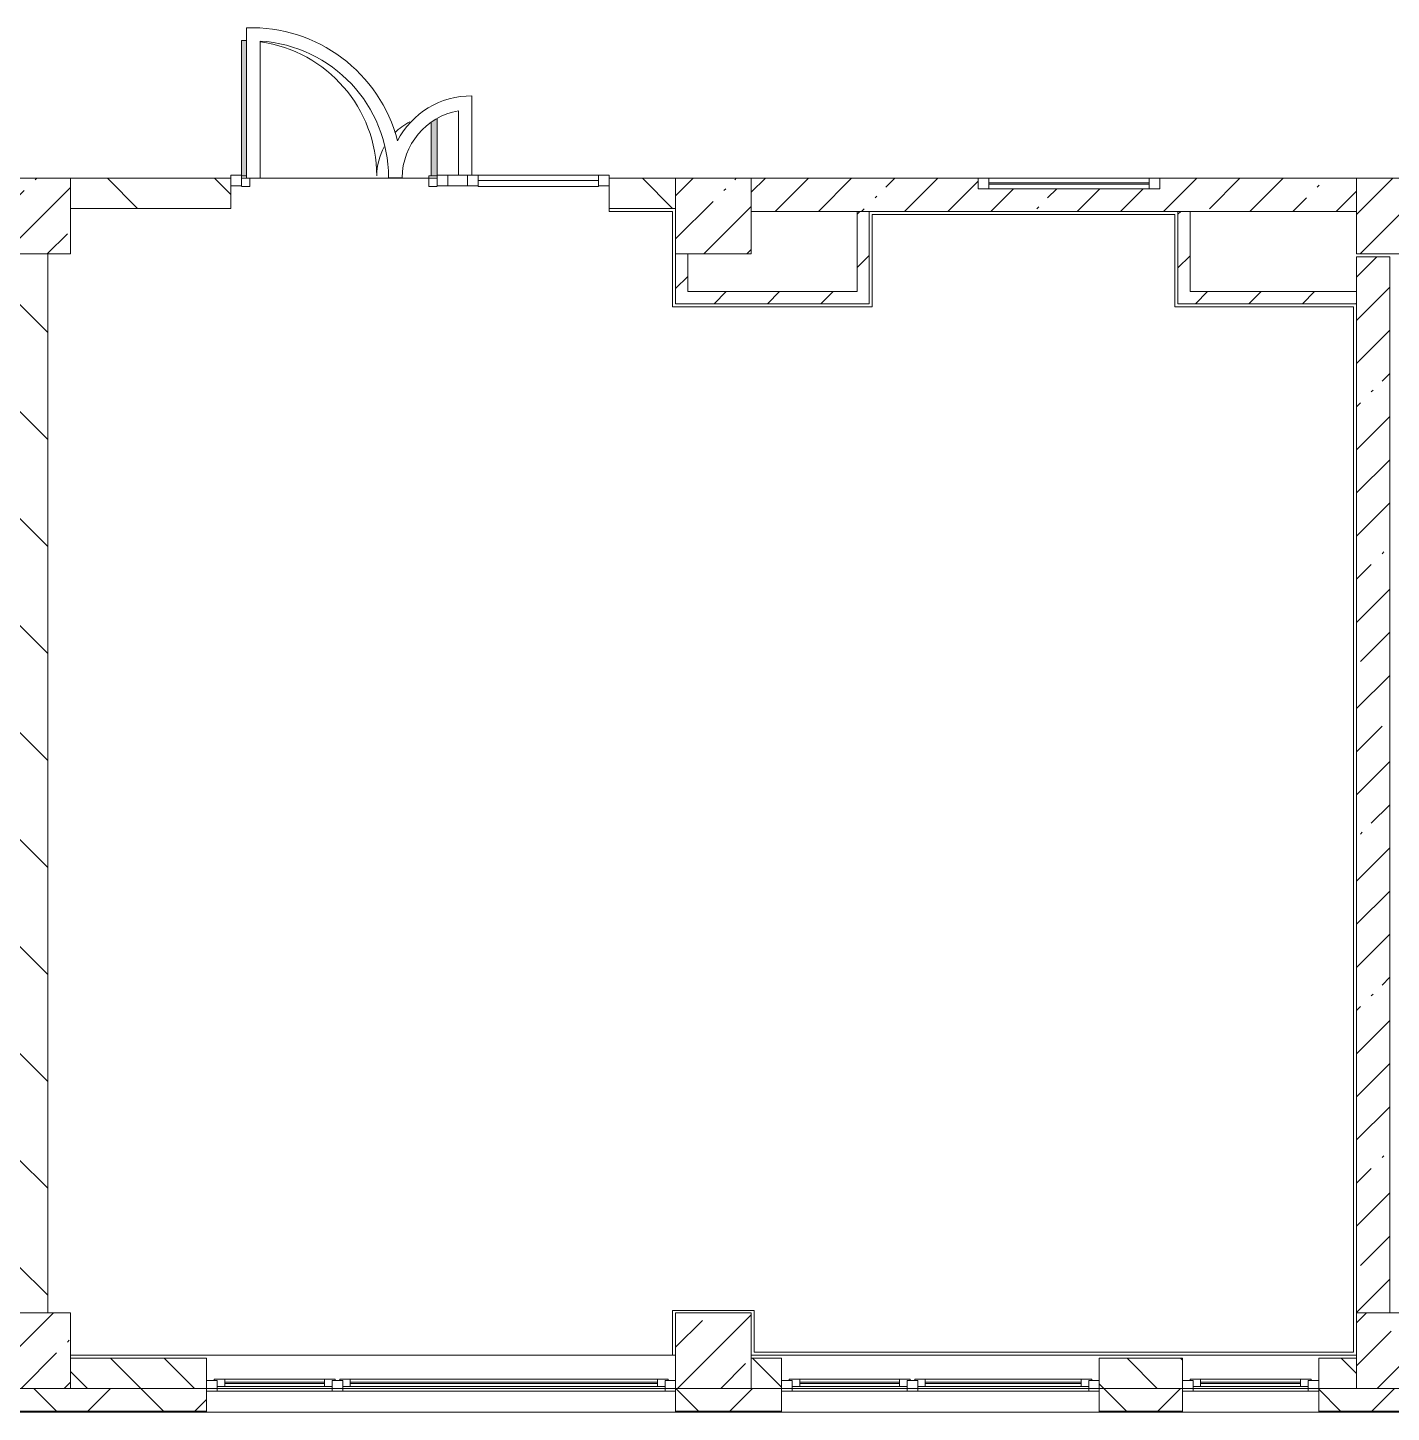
# Model space of a CAD drawing. Header units: millimetres. Extents: x -8624 to 200664, y -8553 to 29000.
# Drawn here: x 56628 to 65640, y -258 to 8895 of the extents above; entities that cross this region are included whole.
import ezdxf

# ---------------------------------------------------------------- set-up
doc = ezdxf.new("R2010")
doc.units = ezdxf.units.MM
for name, color, linetype, lineweight, true_color in [('A-DETL-GENF-2', 7, 'Continuous', 5, 0xaaaaaa), ('A-DOOR-2', 7, 'Continuous', 5, 0xe2e2e2), ('A-DOOR-3', 7, 'Continuous', 5, 0xaaaaaa), ('A-FLOR-2', 7, 'Continuous', 5, 0xaaaaaa)]:
    doc.layers.add(name, color=color, linetype=linetype, lineweight=lineweight, true_color=true_color)
for name, color, linetype, lineweight in [('A-GLAZ', 7, 'Continuous', 5), ('A-GLAZ-CURT', 7, 'Continuous', 5), ('A-GLAZ-CWMG', 7, 'Continuous', 5), ('A-WALL', 7, 'Continuous', 5), ('A-WALL-1', 7, 'Continuous', 9), ('I-WALL', 7, 'Continuous', 5), ('S-COLS', 7, 'Continuous', 5)]:
    doc.layers.add(name, color=color, linetype=linetype, lineweight=lineweight)
pattern_1 = [(45, (0, 0), (-285.1231, 285.1231), []), (45, (285.12, 0), (-285.1231, 285.1231), [504.031, -100.806, 16.764, -84.042])]
pattern_2 = [(135, (0, 0), (-353.5534, -353.5534), [])]
pattern_3 = [(45, (0, 0), (-176.7767, 176.7767), [])]

# ---------------------------------------------------------------- blocks, each defined once
blk = doc.blocks.new('BSC_Колонна _Прямоугольная - 500х500-V4-3_1_3_птичка копия 1')
at = {"layer": 'S-COLS'}
h = blk.add_hatch(dxfattribs=at)
h.set_pattern_fill('FP_6', color=256, style=0, pattern_type=2)
h.set_pattern_definition([(45, (-61160, -7650), (-285.1231, 285.1231), []), (45, (-60874.88, -7650), (-285.123, 285.123), [504.031, -100.806, 16.764, -84.042])])
h.paths.add_polyline_path([(-250, -250), (250, -250), (250, 250), (-250, 250)])
for p, q in [((250, 250), (-250, 250)), ((-250, 250), (-250, -250)), ((250, -250), (250, 250)), ((-250, -250), (250, -250))]:
    blk.add_line(p, q, dxfattribs=at)
blk = doc.blocks.new('BSC_Колонна _Прямоугольная - 500х500-V11-3_1_3_птичка копия 1')
at = {"layer": 'S-COLS'}
h = blk.add_hatch(dxfattribs=at)
h.set_pattern_fill('FP_13', color=256, style=0, pattern_type=2)
h.set_pattern_definition([(45, (-61160, -150), (-285.123, 285.123), []), (45, (-60874.88, -150), (-285.123, 285.123), [504.031, -100.806, 16.764, -84.042])])
h.paths.add_polyline_path([(-250, -250), (250, -250), (250, 250), (-250, 250)])
for p, q in [((250, 250), (-250, 250)), ((-250, 250), (-250, -250)), ((250, -250), (250, 250)), ((-250, -250), (250, -250))]:
    blk.add_line(p, q, dxfattribs=at)
blk = doc.blocks.new('BSC_Колонна _Прямоугольная - 500х500-V12-3_1_3_птичка копия 1')
at = {"layer": 'S-COLS'}
h = blk.add_hatch(dxfattribs=at)
h.set_pattern_fill('FP_14', color=256, style=0, pattern_type=2)
h.set_pattern_definition([(45, (-65660, -150), (-285.1231, 285.1231), []), (45, (-65374.88, -150), (-285.1231, 285.1231), [504.031, -100.806, 16.764, -84.042])])
h.paths.add_polyline_path([(-250, -250), (250, -250), (250, 250), (-250, 250)])
for p, q in [((250, 250), (-250, 250)), ((-250, 250), (-250, -250)), ((250, -250), (250, 250)), ((-250, -250), (250, -250))]:
    blk.add_line(p, q, dxfattribs=at)
blk = doc.blocks.new('BSC_Колонна _Прямоугольная - 500х500-V15-3_1_3_птичка копия 1')
at = {"layer": 'S-COLS'}
h = blk.add_hatch(dxfattribs=at)
h.set_pattern_fill('FP_17', color=256, style=0, pattern_type=2)
h.set_pattern_definition([(45, (-65660, -7650), (-285.1231, 285.1231), []), (45, (-65374.88, -7650), (-285.1231, 285.1231), [504.031, -100.806, 16.764, -84.042])])
h.paths.add_polyline_path([(-250, -250), (250, -250), (250, 22), (220, 22), (220, 30), (250, 30), (250, 250), (-250, 250), (-250, 30)])
for p, q in [((220, 250), (-250, 250)), ((-250, 250), (-250, -250)), ((250, -250), (250, 22)), ((-250, -250), (250, -250))]:
    blk.add_line(p, q, dxfattribs=at)
blk = doc.blocks.new('BSC_Колонна _Прямоугольная - 500х500-V23-3_1_3_птичка копия 1')
at = {"layer": 'S-COLS'}
h = blk.add_hatch(dxfattribs=at)
h.set_pattern_fill('FP_34', color=256, style=0, pattern_type=2)
h.set_pattern_definition([(45, (-56660, -150), (-285.123, 285.123), []), (45, (-56374.88, -150), (-285.123, 285.123), [504.031, -100.806, 16.764, -84.042])])
h.paths.add_polyline_path([(-250, -250), (250, -250), (250, 250), (-250, 250)])
for p, q in [((250, 250), (-250, 250)), ((-250, 250), (-250, -250)), ((250, -250), (250, 250)), ((-250, -250), (250, -250))]:
    blk.add_line(p, q, dxfattribs=at)
blk = doc.blocks.new('BSC_Колонна _Прямоугольная - 500х500-V24-3_1_3_птичка копия 1')
at = {"layer": 'S-COLS'}
h = blk.add_hatch(dxfattribs=at)
h.set_pattern_fill('FP_35', color=256, style=0, pattern_type=2)
h.set_pattern_definition([(45, (-56660, -7650), (-285.123, 285.123), []), (45, (-56374.88, -7650), (-285.123, 285.123), [504.031, -100.806, 16.764, -84.042])])
h.paths.add_polyline_path([(-250, -250), (250, -250), (250, 250), (-250, 250)])
for p, q in [((250, 250), (-250, 250)), ((-250, 250), (-250, -250)), ((250, -250), (250, 250)), ((-250, -250), (250, -250))]:
    blk.add_line(p, q, dxfattribs=at)
blk = doc.blocks.new('120_Окно_СКБ_2Ст - 120_Окно_СКБ_2Ст 3100х2500 _мал_створка слева_ 2-22446355-3_1_3_птичка копия 1')
at = {"layer": 'A-GLAZ'}
for p, q in [((-1550, -127), (-1550, -57)), ((-1550, -57), (-1480, -57)), ((1550, -57), (-1550, -57)), ((-1480, -57), (-1480, -127)), ((650, -87), (-1480, -87)), ((-1480, -87), (-1480, -127)), ((-1430, -137), (-1430, -87)), ((600, -137), (600, -87)), ((650, -127), (650, -57)), ((650, -57), (720, -57)), ((650, -127), (650, -87)), ((720, -57), (720, -127)), ((1480, -87), (720, -87)), ((720, -87), (720, -127)), ((770, -137), (770, -87)), ((1430, -137), (1430, -87)), ((1480, -127), (1480, -57)), ((1480, -57), (1550, -57)), ((1480, -127), (1480, -87)), ((1550, -57), (1550, -127)), ((-1480, -127), (-1550, -127)), ((-1550, -127), (-1500, -127)), ((-1480, -127), (-1500, -127)), ((-1500, -127), (-1500, -137)), ((-1500, -137), (670, -137)), ((670, -137), (-1500, -137)), ((-1430, -107), (600, -107)), ((600, -117), (-1430, -117)), ((720, -127), (650, -127)), ((670, -127), (650, -127)), ((670, -127), (700, -127)), ((670, -137), (670, -127)), ((720, -127), (700, -127)), ((700, -127), (700, -137)), ((700, -137), (1500, -137)), ((1500, -137), (700, -137)), ((770, -107), (1430, -107)), ((1430, -117), (770, -117)), ((1550, -127), (1480, -127)), ((1500, -127), (1480, -127)), ((1500, -127), (1550, -127)), ((1500, -137), (1500, -127))]:
    blk.add_line(p, q, dxfattribs=at)
blk = doc.blocks.new('120_Окно_СКБ_1Ст - 120_Окно_СКБ_1Ст 900х2500_h_-22445987-3_1_3_птичка копия 1')
at = {"layer": 'A-GLAZ'}
for p, q in [((-450, -127), (-450, -57)), ((-450, -57), (-380, -57)), ((450, -57), (-450, -57)), ((-380, -57), (-380, -127)), ((380, -87), (-380, -87)), ((-380, -87), (-380, -127)), ((-330, -137), (-330, -87)), ((330, -137), (330, -87)), ((380, -127), (380, -57)), ((380, -57), (450, -57)), ((380, -127), (380, -87)), ((450, -57), (450, -127)), ((-380, -127), (-450, -127)), ((-450, -127), (-400, -127)), ((-380, -127), (-400, -127)), ((-400, -127), (-400, -137)), ((-400, -137), (400, -137)), ((400, -137), (-400, -137)), ((-330, -107), (330, -107)), ((330, -117), (-330, -117)), ((450, -127), (380, -127)), ((400, -127), (380, -127)), ((400, -127), (450, -127)), ((400, -137), (400, -127))]:
    blk.add_line(p, q, dxfattribs=at)
blk = doc.blocks.new('120_Окно_СКБ_2Ст - 120_Окно_СКБ_2Ст 2100х2400 _мал створка справа_-22446225-3_1_3_птичка копия 1')
at = {"layer": 'A-GLAZ'}
for p, q in [((-1050, -127), (-1050, -57)), ((-1050, -57), (-980, -57)), ((1050, -57), (-1050, -57)), ((-980, -57), (-980, -127)), ((150, -87), (-980, -87)), ((-980, -87), (-980, -127)), ((-930, -137), (-930, -87)), ((100, -137), (100, -87)), ((150, -127), (150, -57)), ((150, -57), (220, -57)), ((150, -127), (150, -87)), ((220, -57), (220, -127)), ((980, -87), (220, -87)), ((220, -87), (220, -127)), ((270, -137), (270, -87)), ((930, -137), (930, -87)), ((980, -127), (980, -57)), ((980, -57), (1050, -57)), ((980, -127), (980, -87)), ((1050, -57), (1050, -127)), ((-980, -127), (-1050, -127)), ((-1050, -127), (-1000, -127)), ((-980, -127), (-1000, -127)), ((-1000, -127), (-1000, -137)), ((-1000, -137), (170, -137)), ((170, -137), (-1000, -137)), ((-930, -107), (100, -107)), ((100, -117), (-930, -117)), ((220, -127), (150, -127)), ((170, -127), (150, -127)), ((170, -127), (200, -127)), ((170, -137), (170, -127)), ((220, -127), (200, -127)), ((200, -127), (200, -137)), ((200, -137), (1000, -137)), ((1000, -137), (200, -137)), ((270, -107), (930, -107)), ((930, -117), (270, -117)), ((1050, -127), (980, -127)), ((1000, -127), (980, -127)), ((1000, -127), (1050, -127)), ((1000, -137), (1000, -127))]:
    blk.add_line(p, q, dxfattribs=at)
blk = doc.blocks.new('Прямоугольный импост - 50 x 70 мм-V154-3_1_3_птичка копия 1')
at = {"layer": 'A-GLAZ-CWMG'}
for p, q in [((-70, 35), (0, 35)), ((-70, -35), (-70, 35)), ((0, 35), (0, -35)), ((0, -35), (-70, -35))]:
    blk.add_line(p, q, dxfattribs=at)
blk = doc.blocks.new('Дверь_Витражная_остекление_ - ДВН_ДАО_Главный вход_1200 в свету-V160-3_1_3_птичка копия 1')
at = {"layer": 'A-DOOR-2'}
for points in [[(-647.5, 30), (-613.5, 35), (-613.5, 925), (-647.5, 921), (-647.5, 35)], [(607.5, 30), (647.5, 35), (647.5, 409.8), (607.5, 377.7), (607.5, 35)]]:
    blk.add_hatch(color=256, dxfattribs=at).paths.add_polyline_path(points)
at = {"layer": 'A-DETL-GENF-2'}
for p, q in [((-613.5, 925), (-647.5, 925)), ((-647.5, 925), (-647.5, 35)), ((607.5, 384.3), (607.5, 30)), ((647.5, 35), (647.5, 409.8)), ((-647.5, 30), (-613.5, 30)), ((-613.5, 30), (-647.5, 30)), ((-592.5, -40), (-592.5, 14.3)), ((592.5, -40), (592.5, 30)), ((592.5, 30), (647.5, 30)), ((607.5, 30), (647.5, 30)), ((-647.5, -40), (-592.5, -40)), ((647.5, -40), (592.5, -40))]:
    blk.add_line(p, q, dxfattribs=at)
at = {"layer": 'A-DOOR-3'}
for p, q in [((-647.5, 925), (-647.5, 35)), ((647.5, 409.8), (647.5, 35))]:
    blk.add_line(p, q, dxfattribs=at)
for centre, radius, start, end in [((-647.5, 30), 895, 87.78643, 90), ((-647.5, 30), 895, 360, 81.92896), ((647.5, 30), 400, 116.90086, 134.57164), ((647.5, 30), 400, 151.2391, 180)]:
    blk.add_arc(centre, radius, start, end, dxfattribs=at)
blk = doc.blocks.new('Системная панель - Стемалит - 40мм-32257327-3_1_3_птичка копия 1')
at = {"layer": 'A-GLAZ-CURT'}
for p, q in [((65, 35), (-65, 35)), ((-65, 35), (-65, -35)), ((65, -35), (65, 35)), ((-65, -35), (65, -35))]:
    blk.add_line(p, q, dxfattribs=at)
blk = doc.blocks.new('Прямоугольный импост - 50 x 70 мм-31687886-3_1_3_птичка копия 1')
at = {"layer": 'A-GLAZ-CWMG'}
for p, q in [((-35, 35), (35, 35)), ((-35, -35), (-35, 35)), ((35, 35), (35, -35)), ((35, -35), (-35, -35))]:
    blk.add_line(p, q, dxfattribs=at)
blk = doc.blocks.new('Прямоугольный импост - 50 x 70 мм-31701779-3_1_3_птичка копия 1')
at = {"layer": 'A-GLAZ-CWMG'}
for p, q in [((0, 35), (-70, 35)), ((-70, 35), (-70, -35)), ((0, -35), (0, 35)), ((-70, -35), (0, -35))]:
    blk.add_line(p, q, dxfattribs=at)
blk = doc.blocks.new('Системная панель - Стекло - 40мм-V161-3_1_3_птичка копия 1')
at = {"layer": 'A-GLAZ-CURT'}
h = blk.add_hatch(dxfattribs=at)
h.set_pattern_fill('FP_114', color=256, style=0, pattern_type=2)
h.set_pattern_definition([(45, (-60502.5, -7385.7), (-1414.214, 1414.214), [1000, -3000]), (45, (-61502.5, -7885.7), (-1414.214, 1414.214), [3000, -1000]), (45, (-59502.5, -8385.7), (-1414.214, 1414.214), [1000, -3000])])
h.paths.add_polyline_path([(397.5, -40), (397.5, 0), (-397.5, 0), (-397.5, -40), (-223.1, -40)])
for p, q in [((397.5, 0), (-397.5, 0)), ((-397.5, 0), (-397.5, -40)), ((397.5, -40), (397.5, 0)), ((-397.5, -40), (397.5, -40))]:
    blk.add_line(p, q, dxfattribs=at)
blk = doc.blocks.new('Прямоугольный импост - 50 x 70 мм-31702100-3_1_3_птичка копия 1')
at = {"layer": 'A-GLAZ-CWMG'}
for p, q in [((-35, 35), (35, 35)), ((-35, -35), (-35, 35)), ((35, 35), (35, -35)), ((35, -35), (-35, -35))]:
    blk.add_line(p, q, dxfattribs=at)
blk = doc.blocks.new('Прямоугольный импост - 50 x 70 мм-31720914-3_1_3_птичка копия 1')
at = {"layer": 'A-GLAZ-CWMG'}
blk.add_line((32940, 7920), (32145, 7920), dxfattribs=at)
blk = doc.blocks.new('120_Окно_СКБ_1Ст - 120_Окно_СКБ_1Ст 400х1200 EI30-24228621-3_1_3_птичка копия 1')
at = {"layer": 'A-GLAZ'}
for p, q in [((-600, 40), (-600, 110)), ((-600, 110), (-530, 110)), ((600, 110), (-600, 110)), ((-530, 110), (-530, 40)), ((530, 40), (530, 110)), ((530, 110), (600, 110)), ((600, 110), (600, 40)), ((-530, 40), (-600, 40)), ((-600, 40), (600, 40)), ((530, 80), (-530, 80)), ((530, 70), (-530, 70)), ((600, 40), (530, 40))]:
    blk.add_line(p, q, dxfattribs=at)

msp = doc.modelspace()

# ---------------------------------------------------------------- hatches: boundary and pattern name
at = {"layer": 'A-WALL'}
h = msp.add_hatch(dxfattribs=at)
h.set_pattern_fill('FP_25', color=256, style=0, pattern_type=2)
h.set_pattern_definition([(135, (0, 0), (-176.7767, -176.7767), [])])
h.paths.add_polyline_path([(65160, -100), (65410, -100), (65410, 100), (65160, 100)])
h.paths.add_polyline_path([(54760, -100), (55510, -100), (55510, 100), (54760, 100)])
h.paths.add_polyline_path([(64192.8, -100), (64260, -100), (64260, 100), (63710, 100), (63710, -100)])
h.paths.add_polyline_path([(56910, -100), (57810, -100), (57810, 100), (56910, 100), (56910, -52.2)])
h.paths.add_polyline_path([(61410, -100), (61610, -100), (61610, 100), (61410, 100), (61410, 42.9)])
h.paths.add_polyline_path([(44310, -100), (44310, 100), (43410, 100), (43410, -100)])
h.paths.add_polyline_path([(48160, -100), (48160, 100), (47910, 100), (47910, -100)])
h.paths.add_polyline_path([(51010, -100), (51010, 100), (50260, 100), (50260, -100)])
h.paths.add_polyline_path([(42660, -100), (42910, -100), (42910, 100), (42660, 100)])
h.paths.add_polyline_path([(52410, -100), (52660, -100), (52660, 100), (52410, 100), (52410, 33.3)])
h.paths.add_polyline_path([(41760, -100), (41760, 100), (41140, 100), (41140, -100), (41243.1, -100)])
h.paths.add_polyline_path([(29982.8, -100), (29982.8, 100), (29809.7, 100), (29809.7, -100)])
h.paths.add_polyline_path([(38540, -100), (38540, 100), (38490, 100), (38490, -100)])
h.paths.add_polyline_path([(30882.8, -100), (32110, -100), (32110, 100), (30882.8, 100)])
h.paths.add_polyline_path([(37990, -100), (37990, 100), (37423, 100), (37423, -100), (37712.4, -100)])
h.paths.add_polyline_path([(33610, -100), (33870, -100), (33870, 100), (33610, 100), (33610, 39.5)])
h.paths.add_polyline_path([(36388.3, -100), (36523, -100), (36523, 100), (35970, 100), (35970, -100)])
h.paths.add_polyline_path([(26409.7, -100), (26409.7, 100), (26160, 100), (26160, -100)])
h.paths.add_polyline_path([(25560, -100), (25560, 100), (24810, 100), (24810, -100), (25354.8, -100)])
h.paths.add_polyline_path([(22710, -100), (22710, 100), (22510, 100), (22510, -100)])
h.paths.add_polyline_path([(21910, -100), (21910, 100), (21610, 100), (21610, -100), (21824.1, -100)])
h.paths.add_polyline_path([(15610, -100), (15610, 100), (14860, 100), (14860, -100)])
h.paths.add_polyline_path([(16510, -100), (17260, -100), (17260, 100), (16510, 100)])
h.paths.add_polyline_path([(19360, -100), (20710, -100), (20710, 100), (19360, 100)])
h.paths.add_polyline_path([(12160, -100), (12160, 100), (12010, 100), (12010, -100), (12114.6, -100)])
h.paths.add_polyline_path([(11110, -100), (11110, 100), (10359.7, 100), (10359.7, -100)])
h.paths.add_polyline_path([(6830, -100), (7660, -100), (7660, 100), (6830, 100)])
h = msp.add_hatch(dxfattribs=at)
h.set_pattern_fill('FP_27', color=256, style=0, pattern_type=2)
h.set_pattern_definition([(45, (0, 0), (-353.5534, 353.5534), []), (135, (0, 0), (-353.5534, -353.5534), [])])
h.paths.add_polyline_path([(71560, -250), (75700, -250), (75700, -100), (71560, -100)])
h.paths.add_polyline_path([(70660, -250), (70660, -100), (67060, -100), (67060, -250), (67723.5, -250)])
h.paths.add_polyline_path([(57810, -250), (57810, -100), (56627.1, -100), (56627.1, -250), (57131.3, -250)])
h.paths.add_polyline_path([(60910, -250), (61610, -250), (61610, -100), (60910, -100)])
h.paths.add_polyline_path([(65160, -250), (66160, -250), (66160, -100), (65160, -100), (65160, -143.1)])
h.paths.add_polyline_path([(63710, -250), (64260, -250), (64260, -100), (63710, -100)])
at = {"layer": 'I-WALL'}
h = msp.add_hatch(dxfattribs=at)
h.set_pattern_fill('FP_26', color=256, style=0, pattern_type=2)
h.set_pattern_definition(pattern_2)
h.paths.add_polyline_path([(60662.1, 7700), (60910, 7700), (60910, 7900), (60470, 7900), (60470, 7700)])
h.paths.add_polyline_path([(57970, 7700), (57970, 7900), (56910, 7900), (56910, 7700), (57131.3, 7700)])
h = msp.add_hatch(dxfattribs=at)
h.set_pattern_fill('FP_23', color=256, style=0, pattern_type=2)
h.set_pattern_definition(pattern_1)
h.paths.add_polyline_path([(61410, 7680), (65410, 7680), (65410, 7900), (64110, 7900), (64110, 7830), (62910, 7830), (62910, 7900), (61410, 7900)])
h = msp.add_hatch(dxfattribs=at)
h.set_pattern_fill('FP_28', color=256, style=0, pattern_type=2)
h.set_pattern_definition(pattern_3)
h.paths.add_polyline_path([(62190, 7150), (62190, 7680), (62110, 7680), (62110, 7150)])
h = msp.add_hatch(dxfattribs=at)
h.set_pattern_fill('FP_28', color=256, style=0, pattern_type=2)
h.set_pattern_definition(pattern_3)
h.paths.add_polyline_path([(64310, 7070), (64310, 7680), (64230, 7680), (64230, 7070)])
h = msp.add_hatch(dxfattribs=at)
h.set_pattern_fill('FP_26', color=256, style=0, pattern_type=2)
h.set_pattern_definition(pattern_2)
h.paths.add_polyline_path([(56760.7, 400), (56760.7, 7400), (56560.7, 7400), (56560.7, 400), (56690, 400)])
h = msp.add_hatch(dxfattribs=at)
h.set_pattern_fill('FP_28', color=256, style=0, pattern_type=2)
h.set_pattern_definition(pattern_3)
h.paths.add_polyline_path([(60990, 7150), (60990, 7400), (60910, 7400), (60910, 7150)])
h = msp.add_hatch(dxfattribs=at)
h.set_pattern_fill('FP_23', color=256, style=0, pattern_type=2)
h.set_pattern_definition(pattern_1)
h.paths.add_polyline_path([(65410, 400), (65630, 400), (65630, 7380), (65410, 7380), (65410, 426.2)])
h = msp.add_hatch(dxfattribs=at)
h.set_pattern_fill('FP_28', color=256, style=0, pattern_type=2)
h.set_pattern_definition(pattern_3)
h.paths.add_polyline_path([(62190, 7070), (62190, 7150), (60910, 7150), (60910, 7070)])
h = msp.add_hatch(dxfattribs=at)
h.set_pattern_fill('FP_28', color=256, style=0, pattern_type=2)
h.set_pattern_definition(pattern_3)
h.paths.add_polyline_path([(65410, 7070), (65410, 7150), (64310, 7150), (64310, 7070)])

# ---------------------------------------------------------------- linework, layer by layer
at = {"layer": 'A-FLOR-2'}
for p, q in [((58074, 8894.4), (58074, 7900)), ((58164, 7900), (58164, 8806.8)), ((59564.2, 7920.7), (59564.2, 8443.9)), ((59474.2, 8346.4), (59474.2, 7920.7)), ((58074, 7900), (58040, 7900)), ((58074, 7900), (58164, 7900)), ((59335, 7900), (58164, 7900)), ((59012.7, 7903.5), (59102.7, 7903.5)), ((60470, 7680), (60470, 7700)), ((60890, 7680), (60470, 7680)), ((60890, 7050), (60890, 7680)), ((64210, 7660), (62210, 7660)), ((62210, 7660), (62210, 7050)), ((64210, 7050), (64210, 7660)), ((62210, 7050), (60890, 7050)), ((65390, 7050), (64210, 7050)), ((65390, 140), (65390, 7050)), ((60890, 120), (60890, 415)), ((60890, 415), (61430, 415)), ((61430, 415), (61430, 140)), ((61430, 140), (65390, 140))]:
    msp.add_line(p, q, dxfattribs=at)
for centre, radius, start, end in [((58107.7, 7900), 995, 14.33829, 91.93805), ((58107.6, 7903.5), 905, 360, 86.42904), ((59556.7, 7900), 544, 89.21005, 153.06648), ((59556.7, 7900), 454, 100.46985, 179.55829)]:
    msp.add_arc(centre, radius, start, end, dxfattribs=at)
at = {"layer": 'A-WALL'}
for p, q in [((57810, 100), (56910, 100)), ((57810, -258), (57810, 100)), ((61610, 100), (61410, 100)), ((61610, -258), (61610, 100)), ((64260, 100), (63710, 100)), ((63710, 100), (63710, -258)), ((64260, -258), (64260, 100)), ((65410, 100), (65160, 100)), ((65160, 100), (65160, -258)), ((57810, -100), (60910, -100)), ((60910, -100), (60910, -258)), ((61610, -100), (63710, -100)), ((64260, -100), (65160, -100)), ((65160, -258), (50260, -258)), ((65160, -258), (75858, -258))]:
    msp.add_line(p, q, dxfattribs=at)
at = {"layer": 'A-WALL-1'}
for p, q in [((62190, 7680), (62110, 7680)), ((64310, 7680), (64230, 7680)), ((65410, 7070), (65410, 7150)), ((56910, -100), (57810, -100)), ((61410, -100), (61610, -100)), ((63710, -100), (64260, -100)), ((65410, -100), (65160, -100)), ((56410, -250), (57810, -250)), ((56410, -253), (57810, -253)), ((60910, -250), (61610, -250)), ((60910, -253), (61610, -253)), ((63710, -250), (64260, -250)), ((63710, -253), (64260, -253)), ((65160, -250), (66160, -250)), ((65160, -253), (66160, -253))]:
    msp.add_line(p, q, dxfattribs=at)
at = {"layer": 'I-WALL'}
for p, q in [((57970, 7900), (56910, 7900)), ((57970, 7700), (57970, 7900)), ((60910, 7900), (60470, 7900)), ((60470, 7900), (60470, 7700)), ((62910, 7900), (61410, 7900)), ((65410, 7900), (64110, 7900)), ((56910, 7700), (57970, 7700)), ((60470, 7700), (60910, 7700)), ((61410, 7680), (62110, 7680)), ((62110, 7680), (62110, 7150)), ((62190, 7070), (62190, 7680)), ((62190, 7680), (64230, 7680)), ((64230, 7680), (64230, 7070)), ((64310, 7150), (64310, 7680)), ((64310, 7680), (65410, 7680)), ((56760.7, 400), (56760.7, 7400)), ((60910, 7400), (60910, 7070)), ((60990, 7150), (60990, 7400)), ((65410, 7380), (65410, 7150)), ((65630, 7380), (65410, 7380)), ((65630, 400), (65630, 7380)), ((62110, 7150), (60990, 7150)), ((65410, 7150), (64310, 7150)), ((60910, 7070), (62190, 7070)), ((64230, 7070), (65410, 7070)), ((65410, 7070), (65410, 400)), ((56910, 120), (60910, 120)), ((61410, 120), (65410, 120))]:
    msp.add_line(p, q, dxfattribs=at)

# ---------------------------------------------------------------- block references
at = {"layer": 'A-DOOR-3'}
msp.add_blockref('Дверь_Витражная_остекление_ - ДВН_ДАО_Главный вход_1200 в свету-V160-3_1_3_птичка копия 1', (58687.5, 7885.7), dxfattribs=at)
at = {"layer": 'A-GLAZ'}
msp.add_blockref('120_Окно_СКБ_1Ст - 120_Окно_СКБ_1Ст 400х1200 EI30-24228621-3_1_3_птичка копия 1', (63510, 7790), dxfattribs=at)
at = {"layer": 'A-GLAZ', "rotation": 180}
for name, p in [('120_Окно_СКБ_2Ст - 120_Окно_СКБ_2Ст 3100х2500 _мал_створка слева_ 2-22446355-3_1_3_птичка копия 1', (59360, -175)), ('120_Окно_СКБ_2Ст - 120_Окно_СКБ_2Ст 2100х2400 _мал створка справа_-22446225-3_1_3_птичка копия 1', (62660, -175)), ('120_Окно_СКБ_1Ст - 120_Окно_СКБ_1Ст 900х2500_h_-22445987-3_1_3_птичка копия 1', (64710, -175))]:
    msp.add_blockref(name, p, dxfattribs=at)
at = {"layer": 'A-GLAZ-CURT'}
for name, p in [('Системная панель - Стемалит - 40мм-32257327-3_1_3_птичка копия 1', (59470, 7885.7)), ('Системная панель - Стекло - 40мм-V161-3_1_3_птичка копия 1', (60002.5, 7885.7))]:
    msp.add_blockref(name, p, dxfattribs=at)
at = {"layer": 'A-GLAZ-CWMG', "rotation": 180}
msp.add_blockref('Прямоугольный импост - 50 x 70 мм-31701779-3_1_3_птичка копия 1', (57970, 7885.7), dxfattribs=at)
at = {"layer": 'A-GLAZ-CWMG', "extrusion": (0, 0, -1), "rotation": 180}
for name, p in [('Прямоугольный импост - 50 x 70 мм-31687886-3_1_3_птичка копия 1', (-59370, 7885.7)), ('Прямоугольный импост - 50 x 70 мм-31702100-3_1_3_птичка копия 1', (-59570, 7885.7)), ('Прямоугольный импост - 50 x 70 мм-V154-3_1_3_птичка копия 1', (-60470, 7885.7))]:
    msp.add_blockref(name, p, dxfattribs=at)
at = {"layer": 'A-GLAZ-CWMG'}
msp.add_blockref('Прямоугольный импост - 50 x 70 мм-31720914-3_1_3_птичка копия 1', (27460, 0.7), dxfattribs=at)
at = {"layer": 'S-COLS'}
for name, p in [('BSC_Колонна _Прямоугольная - 500х500-V24-3_1_3_птичка копия 1', (56660, 7650)), ('BSC_Колонна _Прямоугольная - 500х500-V4-3_1_3_птичка копия 1', (61160, 7650)), ('BSC_Колонна _Прямоугольная - 500х500-V15-3_1_3_птичка копия 1', (65660, 7650)), ('BSC_Колонна _Прямоугольная - 500х500-V23-3_1_3_птичка копия 1', (56660, 150)), ('BSC_Колонна _Прямоугольная - 500х500-V11-3_1_3_птичка копия 1', (61160, 150)), ('BSC_Колонна _Прямоугольная - 500х500-V12-3_1_3_птичка копия 1', (65660, 150))]:
    msp.add_blockref(name, p, dxfattribs=at)

doc.saveas('drawing.dxf')
